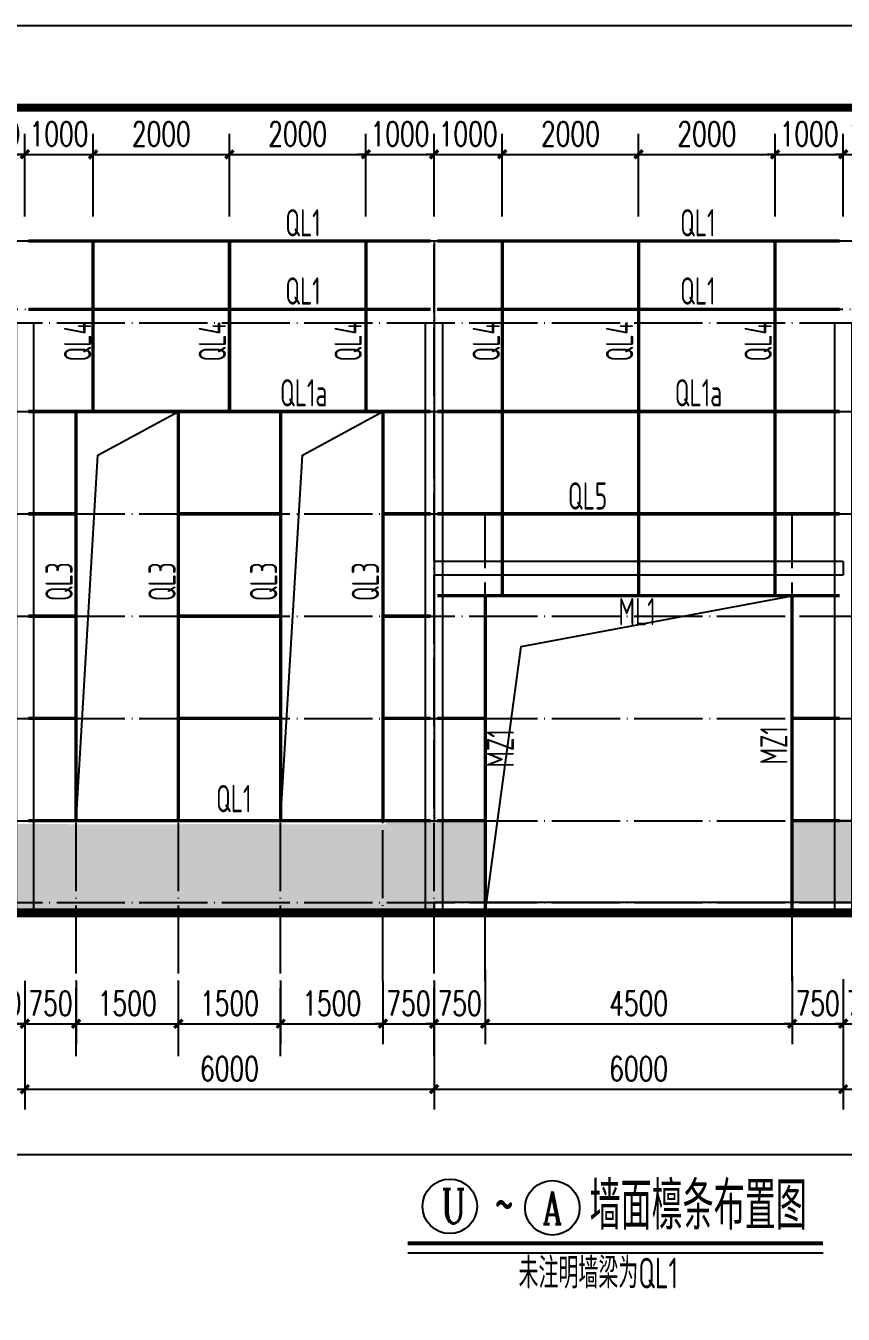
# Model space of a CAD drawing. Extents: x 14207793 to 14719554, y -1675802 to -1228715.
# Drawn here: x 14259388 to 14271375, y -1495380 to -1476490 of the extents above; entities that cross this region are included whole.
import ezdxf

# ---------------------------------------------------------------- set-up
doc = ezdxf.new("R2010")
doc.units = 0
doc.header["$LTSCALE"] = 500
doc.header["$MEASUREMENT"] = 0
doc.linetypes.add('DOTE', pattern=[2.42, 2, -0.2, 0.02, -0.2])
doc.layers.get('0').update_dxf_attribs({"linetype": 'CONTINUOUS'})
doc.layers.get('DEFPOINTS').update_dxf_attribs({"color": 140, "linetype": 'CONTINUOUS'})
for name, color, linetype in [('AXIS', 3, 'CONTINUOUS'), ('DIM', 3, 'CONTINUOUS'), ('DIM_SYMB', 3, 'CONTINUOUS'), ('DOTE', 8, 'DOTE'), ('LAYER1', 150, 'CONTINUOUS'), ('PUB_DIM', 3, 'CONTINUOUS'), ('PUB_TITLE', 4, 'CONTINUOUS'), ('水平标注', 2, 'CONTINUOUS')]:
    doc.layers.add(name, color=color, linetype=linetype)
doc.styles.add('_TCH_AXIS', font='COMPLEX', dxfattribs={"bigfont": 'GBCBIG'})
doc.styles.add('_TCH_DIM_T3', font='SIMPLEX', dxfattribs={"width": 0.705882, "bigfont": 'GBCBIG'})
doc.styles.add('TSSD_REIN', font='Tssdeng.shx', dxfattribs={"width": 0.65, "bigfont": 'hztxt.shx'})
doc.dimstyles.new('_TCH_ARCH&&120', dxfattribs={"dimtxt": 357, "dimasz": 120, "dimexe": 300, "dimexo": 360, "dimgap": 120, "dimtad": 1, "dimdec": 0, "dimzin": 0, "dimdsep": 46, "dimtxsty": '_TCH_DIM_T3', "dimblk": 'ARCHTICK', "dimcen": 0.09, "dimclrt": 7, "dimazin": 2, "dimtfac": 1, "dimtdec": 0, "dimtix": 1, "dimtmove": 2, "dimatfit": 3, "dimfxl": 0, "dimtolj": 1, "dimtzin": 0, "dimarcsym": 0})

# ---------------------------------------------------------------- blocks, each defined once
blk = doc.blocks.new('_ArchTick')
at = {"color": 0, "linetype": 'ByBlock', "const_width": 0.4}
blk.add_lwpolyline([(-0.5, -0.5), (0.5, 0.5)], dxfattribs=at)
blk = doc.blocks.new('*D224')
at = {"layer": 'AXIS', "color": 0, "lineweight": -2}
for p, q in [((14253375, -1491160), (14253375, -1492380)), ((14259375, -1491160), (14259375, -1492380)), ((14253375, -1492080), (14259375, -1492080))]:
    blk.add_line(p, q, dxfattribs=at)
at = {"layer": 'DEFPOINTS', "color": 0}
for p in [(14253375, -1490800), (14259375, -1490800), (14259375, -1492080)]:
    blk.add_point(p, dxfattribs=at)
at = {"layer": 'AXIS', "color": 0, "lineweight": -2, "xscale": 120, "yscale": 120, "zscale": 120, "rotation": 180}
blk.add_blockref('_ArchTick', (14253375, -1492080), dxfattribs=at)
at = {"layer": 'AXIS', "color": 0, "lineweight": -2, "xscale": 120, "yscale": 120, "zscale": 120}
blk.add_blockref('_ArchTick', (14259375, -1492080), dxfattribs=at)
at = {"layer": 'AXIS', "color": 7, "insert": (14256375, -1491782), "char_height": 357, "attachment_point": 5, "style": '_TCH_DIM_T3'}
blk.add_mtext('\\A1;6000', dxfattribs=at)
blk = doc.blocks.new('*D225')
at = {"layer": 'AXIS', "color": 0, "lineweight": -2}
for p, q in [((14259375, -1491160), (14259375, -1492380)), ((14265375, -1491160), (14265375, -1492380)), ((14259375, -1492080), (14265375, -1492080))]:
    blk.add_line(p, q, dxfattribs=at)
at = {"layer": 'DEFPOINTS', "color": 0}
for p in [(14259375, -1490800), (14265375, -1490800), (14265375, -1492080)]:
    blk.add_point(p, dxfattribs=at)
at = {"layer": 'AXIS', "color": 0, "lineweight": -2, "xscale": 120, "yscale": 120, "zscale": 120, "rotation": 180}
blk.add_blockref('_ArchTick', (14259375, -1492080), dxfattribs=at)
at = {"layer": 'AXIS', "color": 0, "lineweight": -2, "xscale": 120, "yscale": 120, "zscale": 120}
blk.add_blockref('_ArchTick', (14265375, -1492080), dxfattribs=at)
at = {"layer": 'AXIS', "color": 7, "insert": (14262375, -1491782), "char_height": 357, "attachment_point": 5, "style": '_TCH_DIM_T3'}
blk.add_mtext('\\A1;6000', dxfattribs=at)
blk = doc.blocks.new('*D226')
at = {"layer": 'AXIS', "color": 0, "lineweight": -2}
for p, q in [((14265375, -1491160), (14265375, -1492380)), ((14271375, -1491160), (14271375, -1492380)), ((14265375, -1492080), (14271375, -1492080))]:
    blk.add_line(p, q, dxfattribs=at)
at = {"layer": 'DEFPOINTS', "color": 0}
for p in [(14265375, -1490800), (14271375, -1490800), (14271375, -1492080)]:
    blk.add_point(p, dxfattribs=at)
at = {"layer": 'AXIS', "color": 0, "lineweight": -2, "xscale": 120, "yscale": 120, "zscale": 120, "rotation": 180}
blk.add_blockref('_ArchTick', (14265375, -1492080), dxfattribs=at)
at = {"layer": 'AXIS', "color": 0, "lineweight": -2, "xscale": 120, "yscale": 120, "zscale": 120}
blk.add_blockref('_ArchTick', (14271375, -1492080), dxfattribs=at)
at = {"layer": 'AXIS', "color": 7, "insert": (14268375, -1491782), "char_height": 357, "attachment_point": 5, "style": '_TCH_DIM_T3'}
blk.add_mtext('\\A1;6000', dxfattribs=at)
blk = doc.blocks.new('*D227')
at = {"layer": 'AXIS', "color": 0, "lineweight": -2}
for p, q in [((14271375, -1491160), (14271375, -1492380)), ((14277375, -1491160), (14277375, -1492380)), ((14271375, -1492080), (14277375, -1492080))]:
    blk.add_line(p, q, dxfattribs=at)
at = {"layer": 'DEFPOINTS', "color": 0}
for p in [(14271375, -1490800), (14277375, -1490800), (14277375, -1492080)]:
    blk.add_point(p, dxfattribs=at)
at = {"layer": 'AXIS', "color": 0, "lineweight": -2, "xscale": 120, "yscale": 120, "zscale": 120, "rotation": 180}
blk.add_blockref('_ArchTick', (14271375, -1492080), dxfattribs=at)
at = {"layer": 'AXIS', "color": 0, "lineweight": -2, "xscale": 120, "yscale": 120, "zscale": 120}
blk.add_blockref('_ArchTick', (14277375, -1492080), dxfattribs=at)
at = {"layer": 'AXIS', "color": 7, "insert": (14274375, -1491782), "char_height": 357, "attachment_point": 5, "style": '_TCH_DIM_T3'}
blk.add_mtext('\\A1;6000', dxfattribs=at)
blk = doc.blocks.new('*D236')
at = {"layer": 'AXIS', "color": 0, "lineweight": -2}
for p, q in [((14217375, -1491907), (14217375, -1493340)), ((14327775, -1491960), (14327775, -1493340)), ((14217375, -1493040), (14327775, -1493040))]:
    blk.add_line(p, q, dxfattribs=at)
at = {"layer": 'DEFPOINTS', "color": 0}
for p in [(14217375, -1491547), (14327775, -1491600), (14327775, -1493040)]:
    blk.add_point(p, dxfattribs=at)
at = {"layer": 'AXIS', "color": 0, "lineweight": -2, "xscale": 120, "yscale": 120, "zscale": 120, "rotation": 180}
blk.add_blockref('_ArchTick', (14217375, -1493040), dxfattribs=at)
at = {"layer": 'AXIS', "color": 0, "lineweight": -2, "xscale": 120, "yscale": 120, "zscale": 120}
blk.add_blockref('_ArchTick', (14327775, -1493040), dxfattribs=at)
at = {"layer": 'AXIS', "color": 7, "insert": (14272575, -1492742), "char_height": 357, "attachment_point": 5, "style": '_TCH_DIM_T3'}
blk.add_mtext('\\A1;110400', dxfattribs=at)
blk = doc.blocks.new('*D269')
at = {"layer": 'AXIS', "color": 0, "lineweight": -2}
for p, q in [((14258625, -1490491), (14258625, -1491421)), ((14259375, -1490491), (14259375, -1491421)), ((14258625, -1491121), (14258505, -1491121)), ((14258625, -1491121), (14259375, -1491121)), ((14259375, -1491121), (14259495, -1491121))]:
    blk.add_line(p, q, dxfattribs=at)
at = {"layer": 'DEFPOINTS', "color": 0}
for p in [(14258625, -1490131), (14259375, -1490131), (14259375, -1491121)]:
    blk.add_point(p, dxfattribs=at)
at = {"layer": 'AXIS', "color": 0, "lineweight": -2, "xscale": 120, "yscale": 120, "zscale": 120}
blk.add_blockref('_ArchTick', (14258625, -1491121), dxfattribs=at)
at = {"layer": 'AXIS', "color": 0, "lineweight": -2, "xscale": 120, "yscale": 120, "zscale": 120, "rotation": 180}
blk.add_blockref('_ArchTick', (14259375, -1491121), dxfattribs=at)
at = {"layer": 'AXIS', "color": 7, "insert": (14259000, -1490822), "char_height": 357, "attachment_point": 5, "style": '_TCH_DIM_T3'}
blk.add_mtext('\\A1;750', dxfattribs=at)
blk = doc.blocks.new('*D270')
at = {"layer": 'AXIS', "color": 0, "lineweight": -2}
for p, q in [((14259375, -1490491), (14259375, -1491421)), ((14260125, -1490491), (14260125, -1491421)), ((14259375, -1491121), (14259255, -1491121)), ((14259375, -1491121), (14260125, -1491121)), ((14260125, -1491121), (14260245, -1491121))]:
    blk.add_line(p, q, dxfattribs=at)
at = {"layer": 'DEFPOINTS', "color": 0}
for p in [(14259375, -1490131), (14260125, -1490131), (14260125, -1491121)]:
    blk.add_point(p, dxfattribs=at)
at = {"layer": 'AXIS', "color": 0, "lineweight": -2, "xscale": 120, "yscale": 120, "zscale": 120}
blk.add_blockref('_ArchTick', (14259375, -1491121), dxfattribs=at)
at = {"layer": 'AXIS', "color": 0, "lineweight": -2, "xscale": 120, "yscale": 120, "zscale": 120, "rotation": 180}
blk.add_blockref('_ArchTick', (14260125, -1491121), dxfattribs=at)
at = {"layer": 'AXIS', "color": 7, "insert": (14259750, -1490822), "char_height": 357, "attachment_point": 5, "style": '_TCH_DIM_T3'}
blk.add_mtext('\\A1;750', dxfattribs=at)
blk = doc.blocks.new('*D271')
at = {"layer": 'AXIS', "color": 0, "lineweight": -2}
for p, q in [((14260125, -1490491), (14260125, -1491421)), ((14261625, -1490491), (14261625, -1491421)), ((14260125, -1491121), (14261625, -1491121))]:
    blk.add_line(p, q, dxfattribs=at)
at = {"layer": 'DEFPOINTS', "color": 0}
for p in [(14260125, -1490131), (14261625, -1490131), (14261625, -1491121)]:
    blk.add_point(p, dxfattribs=at)
at = {"layer": 'AXIS', "color": 0, "lineweight": -2, "xscale": 120, "yscale": 120, "zscale": 120, "rotation": 180}
blk.add_blockref('_ArchTick', (14260125, -1491121), dxfattribs=at)
at = {"layer": 'AXIS', "color": 0, "lineweight": -2, "xscale": 120, "yscale": 120, "zscale": 120}
blk.add_blockref('_ArchTick', (14261625, -1491121), dxfattribs=at)
at = {"layer": 'AXIS', "color": 7, "insert": (14260875, -1490822), "char_height": 357, "attachment_point": 5, "style": '_TCH_DIM_T3'}
blk.add_mtext('\\A1;1500', dxfattribs=at)
blk = doc.blocks.new('*D272')
at = {"layer": 'AXIS', "color": 0, "lineweight": -2}
for p, q in [((14261625, -1490491), (14261625, -1491421)), ((14263125, -1490491), (14263125, -1491421)), ((14261625, -1491121), (14263125, -1491121))]:
    blk.add_line(p, q, dxfattribs=at)
at = {"layer": 'DEFPOINTS', "color": 0}
for p in [(14261625, -1490131), (14263125, -1490131), (14263125, -1491121)]:
    blk.add_point(p, dxfattribs=at)
at = {"layer": 'AXIS', "color": 0, "lineweight": -2, "xscale": 120, "yscale": 120, "zscale": 120, "rotation": 180}
blk.add_blockref('_ArchTick', (14261625, -1491121), dxfattribs=at)
at = {"layer": 'AXIS', "color": 0, "lineweight": -2, "xscale": 120, "yscale": 120, "zscale": 120}
blk.add_blockref('_ArchTick', (14263125, -1491121), dxfattribs=at)
at = {"layer": 'AXIS', "color": 7, "insert": (14262375, -1490822), "char_height": 357, "attachment_point": 5, "style": '_TCH_DIM_T3'}
blk.add_mtext('\\A1;1500', dxfattribs=at)
blk = doc.blocks.new('*D273')
at = {"layer": 'AXIS', "color": 0, "lineweight": -2}
for p, q in [((14263125, -1490491), (14263125, -1491421)), ((14264625, -1490491), (14264625, -1491421)), ((14263125, -1491121), (14264625, -1491121))]:
    blk.add_line(p, q, dxfattribs=at)
at = {"layer": 'DEFPOINTS', "color": 0}
for p in [(14263125, -1490131), (14264625, -1490131), (14264625, -1491121)]:
    blk.add_point(p, dxfattribs=at)
at = {"layer": 'AXIS', "color": 0, "lineweight": -2, "xscale": 120, "yscale": 120, "zscale": 120, "rotation": 180}
blk.add_blockref('_ArchTick', (14263125, -1491121), dxfattribs=at)
at = {"layer": 'AXIS', "color": 0, "lineweight": -2, "xscale": 120, "yscale": 120, "zscale": 120}
blk.add_blockref('_ArchTick', (14264625, -1491121), dxfattribs=at)
at = {"layer": 'AXIS', "color": 7, "insert": (14263875, -1490822), "char_height": 357, "attachment_point": 5, "style": '_TCH_DIM_T3'}
blk.add_mtext('\\A1;1500', dxfattribs=at)
blk = doc.blocks.new('*D274')
at = {"layer": 'AXIS', "color": 0, "lineweight": -2}
for p, q in [((14264625, -1490491), (14264625, -1491421)), ((14265375, -1490491), (14265375, -1491421)), ((14264625, -1491121), (14264505, -1491121)), ((14264625, -1491121), (14265375, -1491121)), ((14265375, -1491121), (14265495, -1491121))]:
    blk.add_line(p, q, dxfattribs=at)
at = {"layer": 'DEFPOINTS', "color": 0}
for p in [(14264625, -1490131), (14265375, -1490131), (14265375, -1491121)]:
    blk.add_point(p, dxfattribs=at)
at = {"layer": 'AXIS', "color": 0, "lineweight": -2, "xscale": 120, "yscale": 120, "zscale": 120}
blk.add_blockref('_ArchTick', (14264625, -1491121), dxfattribs=at)
at = {"layer": 'AXIS', "color": 0, "lineweight": -2, "xscale": 120, "yscale": 120, "zscale": 120, "rotation": 180}
blk.add_blockref('_ArchTick', (14265375, -1491121), dxfattribs=at)
at = {"layer": 'AXIS', "color": 7, "insert": (14265000, -1490822), "char_height": 357, "attachment_point": 5, "style": '_TCH_DIM_T3'}
blk.add_mtext('\\A1;750', dxfattribs=at)
blk = doc.blocks.new('*D275')
at = {"layer": 'AXIS', "color": 0, "lineweight": -2}
for p, q in [((14266125, -1490333), (14266125, -1491421)), ((14265375, -1490491), (14265375, -1491421)), ((14265375, -1491121), (14265255, -1491121)), ((14265375, -1491121), (14266125, -1491121)), ((14266125, -1491121), (14266245, -1491121))]:
    blk.add_line(p, q, dxfattribs=at)
at = {"layer": 'DEFPOINTS', "color": 0}
for p in [(14266125, -1489973), (14265375, -1490131), (14266125, -1491121)]:
    blk.add_point(p, dxfattribs=at)
at = {"layer": 'AXIS', "color": 0, "lineweight": -2, "xscale": 120, "yscale": 120, "zscale": 120}
blk.add_blockref('_ArchTick', (14265375, -1491121), dxfattribs=at)
at = {"layer": 'AXIS', "color": 0, "lineweight": -2, "xscale": 120, "yscale": 120, "zscale": 120, "rotation": 180}
blk.add_blockref('_ArchTick', (14266125, -1491121), dxfattribs=at)
at = {"layer": 'AXIS', "color": 7, "insert": (14265750, -1490822), "char_height": 357, "attachment_point": 5, "style": '_TCH_DIM_T3'}
blk.add_mtext('\\A1;750', dxfattribs=at)
blk = doc.blocks.new('*D276')
at = {"layer": 'AXIS', "color": 0, "lineweight": -2}
for p, q in [((14266125, -1490333), (14266125, -1491421)), ((14270625, -1490423), (14270625, -1491421)), ((14266125, -1491121), (14270625, -1491121))]:
    blk.add_line(p, q, dxfattribs=at)
at = {"layer": 'DEFPOINTS', "color": 0}
for p in [(14266125, -1489973), (14270625, -1490063), (14270625, -1491121)]:
    blk.add_point(p, dxfattribs=at)
at = {"layer": 'AXIS', "color": 0, "lineweight": -2, "xscale": 120, "yscale": 120, "zscale": 120, "rotation": 180}
blk.add_blockref('_ArchTick', (14266125, -1491121), dxfattribs=at)
at = {"layer": 'AXIS', "color": 0, "lineweight": -2, "xscale": 120, "yscale": 120, "zscale": 120}
blk.add_blockref('_ArchTick', (14270625, -1491121), dxfattribs=at)
at = {"layer": 'AXIS', "color": 7, "insert": (14268375, -1490822), "char_height": 357, "attachment_point": 5, "style": '_TCH_DIM_T3'}
blk.add_mtext('\\A1;4500', dxfattribs=at)
blk = doc.blocks.new('*D277')
at = {"layer": 'AXIS', "color": 0, "lineweight": -2}
for p, q in [((14270625, -1490423), (14270625, -1491421)), ((14271375, -1490466), (14271375, -1491421)), ((14270625, -1491121), (14270505, -1491121)), ((14270625, -1491121), (14271375, -1491121)), ((14271375, -1491121), (14271495, -1491121))]:
    blk.add_line(p, q, dxfattribs=at)
at = {"layer": 'DEFPOINTS', "color": 0}
for p in [(14270625, -1490063), (14271375, -1490106), (14271375, -1491121)]:
    blk.add_point(p, dxfattribs=at)
at = {"layer": 'AXIS', "color": 0, "lineweight": -2, "xscale": 120, "yscale": 120, "zscale": 120}
blk.add_blockref('_ArchTick', (14270625, -1491121), dxfattribs=at)
at = {"layer": 'AXIS', "color": 0, "lineweight": -2, "xscale": 120, "yscale": 120, "zscale": 120, "rotation": 180}
blk.add_blockref('_ArchTick', (14271375, -1491121), dxfattribs=at)
at = {"layer": 'AXIS', "color": 7, "insert": (14271000, -1490822), "char_height": 357, "attachment_point": 5, "style": '_TCH_DIM_T3'}
blk.add_mtext('\\A1;750', dxfattribs=at)
blk = doc.blocks.new('*D278')
at = {"layer": 'AXIS', "color": 0, "lineweight": -2}
for p, q in [((14272125, -1490396), (14272125, -1491421)), ((14271375, -1490466), (14271375, -1491421)), ((14271375, -1491121), (14271255, -1491121)), ((14271375, -1491121), (14272125, -1491121)), ((14272125, -1491121), (14272245, -1491121))]:
    blk.add_line(p, q, dxfattribs=at)
at = {"layer": 'DEFPOINTS', "color": 0}
for p in [(14272125, -1490036), (14271375, -1490106), (14272125, -1491121)]:
    blk.add_point(p, dxfattribs=at)
at = {"layer": 'AXIS', "color": 0, "lineweight": -2, "xscale": 120, "yscale": 120, "zscale": 120}
blk.add_blockref('_ArchTick', (14271375, -1491121), dxfattribs=at)
at = {"layer": 'AXIS', "color": 0, "lineweight": -2, "xscale": 120, "yscale": 120, "zscale": 120, "rotation": 180}
blk.add_blockref('_ArchTick', (14272125, -1491121), dxfattribs=at)
at = {"layer": 'AXIS', "color": 7, "insert": (14271750, -1490822), "char_height": 357, "attachment_point": 5, "style": '_TCH_DIM_T3'}
blk.add_mtext('\\A1;750', dxfattribs=at)
blk = doc.blocks.new('*D890')
at = {"layer": 'DEFPOINTS', "color": 0}
for p in [(14259375, -1478375), (14258375, -1479645), (14259375, -1479645)]:
    blk.add_point(p, dxfattribs=at)
at = {"layer": 'PUB_DIM', "color": 0, "lineweight": -2}
for p, q in [((14258375, -1479285), (14258375, -1478075)), ((14259375, -1479285), (14259375, -1478075)), ((14258375, -1478375), (14258255, -1478375)), ((14258375, -1478375), (14259375, -1478375)), ((14259375, -1478375), (14259495, -1478375))]:
    blk.add_line(p, q, dxfattribs=at)
at = {"layer": 'PUB_DIM', "color": 0, "lineweight": -2, "xscale": 120, "yscale": 120, "zscale": 120}
blk.add_blockref('_ArchTick', (14258375, -1478375), dxfattribs=at)
at = {"layer": 'PUB_DIM', "color": 0, "lineweight": -2, "xscale": 120, "yscale": 120, "zscale": 120, "rotation": 180}
blk.add_blockref('_ArchTick', (14259375, -1478375), dxfattribs=at)
at = {"layer": 'PUB_DIM', "color": 7, "insert": (14258875, -1478076), "char_height": 357, "attachment_point": 5, "style": '_TCH_DIM_T3'}
blk.add_mtext('\\A1;1000', dxfattribs=at)
blk = doc.blocks.new('*D891')
at = {"layer": 'DEFPOINTS', "color": 0}
for p in [(14260375, -1478375), (14259375, -1479646), (14260375, -1479646)]:
    blk.add_point(p, dxfattribs=at)
at = {"layer": 'PUB_DIM', "color": 0, "lineweight": -2}
for p, q in [((14259375, -1479286), (14259375, -1478075)), ((14260375, -1479286), (14260375, -1478075)), ((14259375, -1478375), (14259255, -1478375)), ((14259375, -1478375), (14260375, -1478375)), ((14260375, -1478375), (14260495, -1478375))]:
    blk.add_line(p, q, dxfattribs=at)
at = {"layer": 'PUB_DIM', "color": 0, "lineweight": -2, "xscale": 120, "yscale": 120, "zscale": 120}
blk.add_blockref('_ArchTick', (14259375, -1478375), dxfattribs=at)
at = {"layer": 'PUB_DIM', "color": 0, "lineweight": -2, "xscale": 120, "yscale": 120, "zscale": 120, "rotation": 180}
blk.add_blockref('_ArchTick', (14260375, -1478375), dxfattribs=at)
at = {"layer": 'PUB_DIM', "color": 7, "insert": (14259875, -1478076), "char_height": 357, "attachment_point": 5, "style": '_TCH_DIM_T3'}
blk.add_mtext('\\A1;1000', dxfattribs=at)
blk = doc.blocks.new('*D892')
at = {"layer": 'DEFPOINTS', "color": 0}
for p in [(14262375, -1478375), (14260375, -1479646), (14262375, -1479646)]:
    blk.add_point(p, dxfattribs=at)
at = {"layer": 'PUB_DIM', "color": 0, "lineweight": -2}
for p, q in [((14260375, -1479286), (14260375, -1478075)), ((14262375, -1479286), (14262375, -1478075)), ((14260375, -1478375), (14262375, -1478375))]:
    blk.add_line(p, q, dxfattribs=at)
at = {"layer": 'PUB_DIM', "color": 0, "lineweight": -2, "xscale": 120, "yscale": 120, "zscale": 120, "rotation": 180}
blk.add_blockref('_ArchTick', (14260375, -1478375), dxfattribs=at)
at = {"layer": 'PUB_DIM', "color": 0, "lineweight": -2, "xscale": 120, "yscale": 120, "zscale": 120}
blk.add_blockref('_ArchTick', (14262375, -1478375), dxfattribs=at)
at = {"layer": 'PUB_DIM', "color": 7, "insert": (14261375, -1478076), "char_height": 357, "attachment_point": 5, "style": '_TCH_DIM_T3'}
blk.add_mtext('\\A1;2000', dxfattribs=at)
blk = doc.blocks.new('*D893')
at = {"layer": 'DEFPOINTS', "color": 0}
for p in [(14264375, -1478375), (14262375, -1479646), (14264375, -1479646)]:
    blk.add_point(p, dxfattribs=at)
at = {"layer": 'PUB_DIM', "color": 0, "lineweight": -2}
for p, q in [((14262375, -1479286), (14262375, -1478075)), ((14264375, -1479286), (14264375, -1478075)), ((14262375, -1478375), (14264375, -1478375))]:
    blk.add_line(p, q, dxfattribs=at)
at = {"layer": 'PUB_DIM', "color": 0, "lineweight": -2, "xscale": 120, "yscale": 120, "zscale": 120, "rotation": 180}
blk.add_blockref('_ArchTick', (14262375, -1478375), dxfattribs=at)
at = {"layer": 'PUB_DIM', "color": 0, "lineweight": -2, "xscale": 120, "yscale": 120, "zscale": 120}
blk.add_blockref('_ArchTick', (14264375, -1478375), dxfattribs=at)
at = {"layer": 'PUB_DIM', "color": 7, "insert": (14263375, -1478076), "char_height": 357, "attachment_point": 5, "style": '_TCH_DIM_T3'}
blk.add_mtext('\\A1;2000', dxfattribs=at)
blk = doc.blocks.new('*D894')
at = {"layer": 'DEFPOINTS', "color": 0}
for p in [(14265375, -1478375), (14264375, -1479646), (14265375, -1479646)]:
    blk.add_point(p, dxfattribs=at)
at = {"layer": 'PUB_DIM', "color": 0, "lineweight": -2}
for p, q in [((14264375, -1479286), (14264375, -1478075)), ((14265375, -1479286), (14265375, -1478075)), ((14264375, -1478375), (14264255, -1478375)), ((14264375, -1478375), (14265375, -1478375)), ((14265375, -1478375), (14265495, -1478375))]:
    blk.add_line(p, q, dxfattribs=at)
at = {"layer": 'PUB_DIM', "color": 0, "lineweight": -2, "xscale": 120, "yscale": 120, "zscale": 120}
blk.add_blockref('_ArchTick', (14264375, -1478375), dxfattribs=at)
at = {"layer": 'PUB_DIM', "color": 0, "lineweight": -2, "xscale": 120, "yscale": 120, "zscale": 120, "rotation": 180}
blk.add_blockref('_ArchTick', (14265375, -1478375), dxfattribs=at)
at = {"layer": 'PUB_DIM', "color": 7, "insert": (14264875, -1478076), "char_height": 357, "attachment_point": 5, "style": '_TCH_DIM_T3'}
blk.add_mtext('\\A1;1000', dxfattribs=at)
blk = doc.blocks.new('*D895')
at = {"layer": 'DEFPOINTS', "color": 0}
for p in [(14266375, -1478375), (14265375, -1479646), (14266375, -1479646)]:
    blk.add_point(p, dxfattribs=at)
at = {"layer": 'PUB_DIM', "color": 0, "lineweight": -2}
for p, q in [((14265375, -1479286), (14265375, -1478075)), ((14266375, -1479286), (14266375, -1478075)), ((14265375, -1478375), (14265255, -1478375)), ((14265375, -1478375), (14266375, -1478375)), ((14266375, -1478375), (14266495, -1478375))]:
    blk.add_line(p, q, dxfattribs=at)
at = {"layer": 'PUB_DIM', "color": 0, "lineweight": -2, "xscale": 120, "yscale": 120, "zscale": 120}
blk.add_blockref('_ArchTick', (14265375, -1478375), dxfattribs=at)
at = {"layer": 'PUB_DIM', "color": 0, "lineweight": -2, "xscale": 120, "yscale": 120, "zscale": 120, "rotation": 180}
blk.add_blockref('_ArchTick', (14266375, -1478375), dxfattribs=at)
at = {"layer": 'PUB_DIM', "color": 7, "insert": (14265875, -1478076), "char_height": 357, "attachment_point": 5, "style": '_TCH_DIM_T3'}
blk.add_mtext('\\A1;1000', dxfattribs=at)
blk = doc.blocks.new('*D896')
at = {"layer": 'DEFPOINTS', "color": 0}
for p in [(14268375, -1478375), (14266375, -1479646), (14268375, -1479646)]:
    blk.add_point(p, dxfattribs=at)
at = {"layer": 'PUB_DIM', "color": 0, "lineweight": -2}
for p, q in [((14266375, -1479286), (14266375, -1478075)), ((14268375, -1479286), (14268375, -1478075)), ((14266375, -1478375), (14268375, -1478375))]:
    blk.add_line(p, q, dxfattribs=at)
at = {"layer": 'PUB_DIM', "color": 0, "lineweight": -2, "xscale": 120, "yscale": 120, "zscale": 120, "rotation": 180}
blk.add_blockref('_ArchTick', (14266375, -1478375), dxfattribs=at)
at = {"layer": 'PUB_DIM', "color": 0, "lineweight": -2, "xscale": 120, "yscale": 120, "zscale": 120}
blk.add_blockref('_ArchTick', (14268375, -1478375), dxfattribs=at)
at = {"layer": 'PUB_DIM', "color": 7, "insert": (14267375, -1478076), "char_height": 357, "attachment_point": 5, "style": '_TCH_DIM_T3'}
blk.add_mtext('\\A1;2000', dxfattribs=at)
blk = doc.blocks.new('*D897')
at = {"layer": 'DEFPOINTS', "color": 0}
for p in [(14270375, -1478375), (14268375, -1479645), (14270375, -1479645)]:
    blk.add_point(p, dxfattribs=at)
at = {"layer": 'PUB_DIM', "color": 0, "lineweight": -2}
for p, q in [((14268375, -1479285), (14268375, -1478075)), ((14270375, -1479285), (14270375, -1478075)), ((14268375, -1478375), (14270375, -1478375))]:
    blk.add_line(p, q, dxfattribs=at)
at = {"layer": 'PUB_DIM', "color": 0, "lineweight": -2, "xscale": 120, "yscale": 120, "zscale": 120, "rotation": 180}
blk.add_blockref('_ArchTick', (14268375, -1478375), dxfattribs=at)
at = {"layer": 'PUB_DIM', "color": 0, "lineweight": -2, "xscale": 120, "yscale": 120, "zscale": 120}
blk.add_blockref('_ArchTick', (14270375, -1478375), dxfattribs=at)
at = {"layer": 'PUB_DIM', "color": 7, "insert": (14269375, -1478076), "char_height": 357, "attachment_point": 5, "style": '_TCH_DIM_T3'}
blk.add_mtext('\\A1;2000', dxfattribs=at)
blk = doc.blocks.new('*D898')
at = {"layer": 'DEFPOINTS', "color": 0}
for p in [(14271375, -1478375), (14270375, -1479646), (14271375, -1479646)]:
    blk.add_point(p, dxfattribs=at)
at = {"layer": 'PUB_DIM', "color": 0, "lineweight": -2}
for p, q in [((14270375, -1479286), (14270375, -1478075)), ((14271375, -1479286), (14271375, -1478075)), ((14270375, -1478375), (14270255, -1478375)), ((14270375, -1478375), (14271375, -1478375)), ((14271375, -1478375), (14271495, -1478375))]:
    blk.add_line(p, q, dxfattribs=at)
at = {"layer": 'PUB_DIM', "color": 0, "lineweight": -2, "xscale": 120, "yscale": 120, "zscale": 120}
blk.add_blockref('_ArchTick', (14270375, -1478375), dxfattribs=at)
at = {"layer": 'PUB_DIM', "color": 0, "lineweight": -2, "xscale": 120, "yscale": 120, "zscale": 120, "rotation": 180}
blk.add_blockref('_ArchTick', (14271375, -1478375), dxfattribs=at)
at = {"layer": 'PUB_DIM', "color": 7, "insert": (14270875, -1478076), "char_height": 357, "attachment_point": 5, "style": '_TCH_DIM_T3'}
blk.add_mtext('\\A1;1000', dxfattribs=at)
blk = doc.blocks.new('*D899')
at = {"layer": 'DEFPOINTS', "color": 0}
for p in [(14272375, -1478375), (14271375, -1479646), (14272375, -1479646)]:
    blk.add_point(p, dxfattribs=at)
at = {"layer": 'PUB_DIM', "color": 0, "lineweight": -2}
for p, q in [((14271375, -1479286), (14271375, -1478075)), ((14272375, -1479286), (14272375, -1478075)), ((14271375, -1478375), (14271255, -1478375)), ((14271375, -1478375), (14272375, -1478375)), ((14272375, -1478375), (14272495, -1478375))]:
    blk.add_line(p, q, dxfattribs=at)
at = {"layer": 'PUB_DIM', "color": 0, "lineweight": -2, "xscale": 120, "yscale": 120, "zscale": 120}
blk.add_blockref('_ArchTick', (14271375, -1478375), dxfattribs=at)
at = {"layer": 'PUB_DIM', "color": 0, "lineweight": -2, "xscale": 120, "yscale": 120, "zscale": 120, "rotation": 180}
blk.add_blockref('_ArchTick', (14272375, -1478375), dxfattribs=at)
at = {"layer": 'PUB_DIM', "color": 7, "insert": (14271875, -1478076), "char_height": 357, "attachment_point": 5, "style": '_TCH_DIM_T3'}
blk.add_mtext('\\A1;1000', dxfattribs=at)

msp = doc.modelspace()

# ---------------------------------------------------------------- hatches: boundary and pattern name
h = msp.add_hatch()
h.set_pattern_fill('AR-B816', color=146, scale=300)
h.set_pattern_definition([(0, (14098172.5, -1391979.55), (0, 363.9312), []), (90, (14098172.5, -1391979.55), (-363.9312, 363.9312), [363.9312, -363.9312])])
h.paths.add_polyline_path([(14227125.29, -1488145.5), (14225675.29, -1488145.5), (14225675.29, -1488195.5), (14224075.29, -1488195.5), (14222675.29, -1488185.36), (14222675.29, -1488195.5), (14221075.29, -1488195.5), (14219675.29, -1488177.55), (14219675.29, -1488195.5), (14218075.29, -1488195.5), (14217175.29, -1488145.5), (14217175.29, -1489495.5), (14226375.29, -1489495.5), (14226375.29, -1489345.5), (14227125.29, -1489345.5)])
h.paths.add_polyline_path([(14230125.29, -1488145.5), (14228625.29, -1488145.5), (14228625.29, -1489345.5), (14230125.29, -1489345.5)])
h.paths.add_polyline_path([(14266125.29, -1488145.5), (14264675.29, -1488145.5), (14264675.29, -1488195.5), (14263075.29, -1488195.5), (14261675.29, -1488193.04), (14261675.29, -1488195.5), (14260075.29, -1488195.5), (14258675.29, -1488192.75), (14258675.29, -1488195.5), (14257075.29, -1488195.5), (14255675.29, -1488192.38), (14255675.29, -1488195.5), (14254075.29, -1488195.5), (14252675.29, -1488191.9), (14252675.29, -1488195.5), (14251075.29, -1488195.5), (14249675.29, -1488191.24), (14249675.29, -1488195.5), (14248075.29, -1488195.5), (14246675.29, -1488190.3), (14246675.29, -1488195.5), (14245075.29, -1488195.5), (14243675.29, -1488188.8), (14243675.29, -1488195.5), (14242075.29, -1488195.5), (14240675.29, -1488186.1), (14240675.29, -1488195.5), (14239075.29, -1488195.5), (14237675.29, -1488179.77), (14237675.29, -1488195.5), (14236075.29, -1488195.5), (14234625.29, -1488145.5), (14234625.29, -1489345.5), (14235375.29, -1489345.5), (14235375.29, -1489495.5), (14265375.29, -1489495.5), (14265375.29, -1489345.5), (14266125.29, -1489345.5)])
h.paths.add_polyline_path([(14272125.29, -1488145.5), (14270625.29, -1488145.5), (14270625.29, -1489345.5), (14272125.29, -1489345.5)])

# ---------------------------------------------------------------- linework, layer by layer
for p, q in [((14217175.29, -1479645.5), (14327975.29, -1479645.5)), ((14271375.29, -1484345.5), (14265375.29, -1484345.5)), ((14265375.29, -1484345.5), (14265375.29, -1484545.5)), ((14271375.29, -1484345.5), (14271375.29, -1484545.5)), ((14271375.29, -1484545.5), (14265375.29, -1484545.5)), ((14270625.29, -1484845.5), (14266125.29, -1484845.5)), ((14266125.29, -1484845.5), (14266125.29, -1489345.5)), ((14270625.29, -1484845.5), (14270625.29, -1489345.5)), ((14234625.29, -1488145.5), (14266125.29, -1488145.5)), ((14272125.29, -1488145.5), (14270625.29, -1488145.5)), ((14270625.29, -1488145.5), (14272125.29, -1488145.5)), ((14274375.29, -1489345.5), (14265375.29, -1489345.5)), ((14265375.29, -1489345.5), (14265375.29, -1489495.5))]:
    msp.add_line(p, q)
for points in [[(14217175.29, -1489495.5), (14217175.29, -1479645.5), (14319575.29, -1479645.5), (14319575.29, -1489495.5)], [(14265375.29, -1479645.5), (14265375.29, -1488145.5)]]:
    msp.add_lwpolyline(points)
at = {"color": 3, "const_width": 50}
for points in [[(14259425.29, -1479645.5), (14265325.29, -1479645.5)], [(14260375.29, -1479645.5), (14260375.29, -1482145.5)], [(14262375.29, -1479645.5), (14262375.29, -1482145.5)], [(14264375.29, -1479645.5), (14264375.29, -1482145.5)], [(14265425.29, -1479645.5), (14271325.29, -1479645.5)], [(14266375.29, -1479645.5), (14266375.29, -1484845.5)], [(14268375.29, -1479645.5), (14268375.29, -1484845.5)], [(14270375.29, -1479645.5), (14270375.29, -1484845.5)], [(14259425.29, -1480645.5), (14265325.29, -1480645.5)], [(14265425.29, -1480645.5), (14271325.29, -1480645.5)], [(14259425.29, -1482145.5), (14265325.29, -1482145.5)], [(14260125.29, -1482145.5), (14260125.29, -1488145.5)], [(14261625.29, -1482145.5), (14261625.29, -1488145.5)], [(14263125.29, -1482145.5), (14263125.29, -1488145.5)], [(14264625.29, -1482145.5), (14264625.29, -1488145.5)], [(14265425.29, -1482145.5), (14271325.29, -1482145.5)], [(14259425.29, -1483645.5), (14260125.29, -1483645.5)], [(14261625.29, -1483645.5), (14263125.29, -1483645.5)], [(14264625.29, -1483645.5), (14265325.29, -1483645.5)], [(14265425.29, -1483645.5), (14271325.29, -1483645.5)], [(14265425.29, -1484845.5), (14271325.29, -1484845.5)], [(14266125.29, -1484845.5), (14266125.29, -1489495.5)], [(14270625.29, -1484845.5), (14270625.29, -1489495.5)], [(14259425.29, -1485145.5), (14260125.29, -1485145.5)], [(14261625.29, -1485145.5), (14263125.29, -1485145.5)], [(14264625.29, -1485145.5), (14265325.29, -1485145.5)], [(14259425.29, -1486645.5), (14260125.29, -1486645.5)], [(14261625.29, -1486645.5), (14263125.29, -1486645.5)], [(14264625.29, -1486645.5), (14265325.29, -1486645.5)], [(14265425.29, -1486645.5), (14266125.29, -1486645.5)], [(14270625.29, -1486645.5), (14271325.29, -1486645.5)], [(14259425.29, -1488145.5), (14265325.29, -1488145.5)], [(14265425.29, -1488145.5), (14266125.29, -1488145.5)], [(14270625.29, -1488145.5), (14271325.29, -1488145.5)]]:
    msp.add_lwpolyline(points, dxfattribs=at)
for points in [[(14259250.29, -1480845.5), (14259500.29, -1480845.5), (14259500.29, -1489495.5), (14259250.29, -1489495.5)], [(14265250.29, -1480845.5), (14265500.29, -1480845.5), (14265500.29, -1489495.5), (14265250.29, -1489495.5)], [(14271250.29, -1480845.5), (14271500.29, -1480845.5), (14271500.29, -1489495.5), (14271250.29, -1489495.5)]]:
    msp.add_lwpolyline(points, close=True)
at = {"color": 6}
for points in [[(14260125.29, -1488145.5), (14260445.15, -1482785.5), (14261625.29, -1482145.5)], [(14263125.29, -1488145.5), (14263445.15, -1482785.5), (14264625.29, -1482145.5)], [(14266125.29, -1489495.5), (14266652.65, -1485593), (14270625.29, -1484845.5)]]:
    msp.add_lwpolyline(points, dxfattribs=at)
at = {"const_width": 130}
msp.add_lwpolyline([(14329907.65, -1489495.5), (14214085.15, -1489495.5)], dxfattribs=at)
at = {"layer": 'AXIS'}
for centre in [(14265605.09, -1493798.01), (14267110.09, -1493820.51)]:
    msp.add_circle(centre, 400, dxfattribs=at)
at = {"layer": 'DIM_SYMB', "const_width": 60}
msp.add_lwpolyline([(14264989.74, -1494339.55), (14271080.56, -1494339.55)], dxfattribs=at)
at = {"layer": 'DIM_SYMB'}
msp.add_lwpolyline([(14264992.24, -1494480.5), (14271083.06, -1494480.5)], dxfattribs=at)
at = {"layer": 'DOTE'}
for p, q in [((14216281.78, -1479645.5), (14328335.29, -1479645.5)), ((14260375.29, -1482145.5), (14260375.29, -1479645.5)), ((14262375.29, -1482159.31), (14262375.29, -1479645.5)), ((14264375.29, -1482145.5), (14264375.29, -1479645.5)), ((14265375.29, -1491595.5), (14265375.29, -1479645.5)), ((14266375.29, -1484845.5), (14266375.29, -1479645.5)), ((14268375.29, -1482159.31), (14268375.29, -1479645.5)), ((14270375.29, -1484845.5), (14270375.29, -1479645.5)), ((14215921.78, -1480645.5), (14328338.52, -1480645.5)), ((14216281.78, -1480845.5), (14328335.29, -1480845.5)), ((14216281.78, -1482145.5), (14328335.29, -1482145.5)), ((14216281.78, -1482145.5), (14328335.29, -1482145.5)), ((14260125.29, -1491595.5), (14260125.29, -1482145.5)), ((14261625.29, -1491595.5), (14261625.29, -1482145.5)), ((14263125.29, -1491595.5), (14263125.29, -1482145.5)), ((14264625.29, -1490491), (14264625.29, -1482145.5)), ((14216281.78, -1483645.5), (14328335.29, -1483645.5)), ((14266125.29, -1490491), (14266125.29, -1483645.5)), ((14270625.29, -1490491), (14270625.29, -1483645.5)), ((14216281.78, -1485145.5), (14328335.29, -1485145.5)), ((14216281.78, -1486645.5), (14328335.29, -1486645.5)), ((14216281.78, -1488145.5), (14328335.29, -1488145.5)), ((14216281.78, -1489345.5), (14328335.29, -1489345.5))]:
    msp.add_line(p, q, dxfattribs=at)
at = {"layer": 'PUB_TITLE'}
msp.add_lwpolyline([(14350472.5, -1476490), (14207792.5, -1476490), (14207792.5, -1526890), (14350472.5, -1526890)], close=True, dxfattribs=at)
at = {"layer": 'PUB_TITLE', "const_width": 120}
msp.add_lwpolyline([(14349272.5, -1477690), (14210792.5, -1477690), (14210792.5, -1525690), (14349272.5, -1525690)], close=True, dxfattribs=at)

# ---------------------------------------------------------------- texts
at = {"layer": 'AXIS', "color": 7, "style": '_TCH_AXIS', "width": 0.705882}
for s, height, p in [('U', 500.04, (14265479.03, -1494048.03)), ('A', 479.13, (14266965.14, -1494060.07))]:
    msp.add_text(s, height=height, dxfattribs=at).set_placement(p)
at = {"layer": 'DIM', "color": 6, "style": 'TSSD_REIN', "width": 0.65}
msp.add_text('未注明墙梁为QL1', height=450, dxfattribs=at).set_placement((14266614.45, -1495002.05))
at = {"layer": 'LAYER1', "color": 3, "style": 'TSSD_REIN', "width": 0.65}
for s, p in [('QL1', (14263192.96, -1479578.33)), ('QL1', (14268982.96, -1479578.33)), ('QL1', (14263192.96, -1480578.33)), ('QL1', (14268982.96, -1480578.33)), ('QL1a', (14263115.46, -1482070.83)), ('QL1a', (14268905.46, -1482070.83)), ('ML1', (14268080.38, -1485278.41)), ('QL1', (14262177.96, -1488020.83))]:
    msp.add_text(s, height=400, dxfattribs=at).set_placement(p)
for s, p in [('QL4', (14260347.79, -1481412.5)), ('QL4', (14262322.79, -1481412.5)), ('QL4', (14264315.29, -1481412.5)), ('QL4', (14266340.29, -1481412.5)), ('QL4', (14268295.29, -1481412.5)), ('QL4', (14270327.79, -1481412.5)), ('QL3', (14260075.46, -1484925.33)), ('QL3', (14261585.46, -1484925.33)), ('QL3', (14263075.46, -1484925.33)), ('QL3', (14264567.96, -1484925.33)), ('MZ1', (14266547.47, -1487365.42)), ('MZ1', (14270557.47, -1487320.42))]:
    msp.add_text(s, height=400, rotation=90, dxfattribs=at).set_placement(p)
at = {"layer": 'LAYER1', "color": 6, "style": 'TSSD_REIN', "width": 0.65}
msp.add_text('QL5', height=400, dxfattribs=at).set_placement((14267337.96, -1483583.33))
at = {"layer": '水平标注', "style": 'TSSD_REIN', "width": 0.65}
msp.add_text('~    墙面檩条布置图', height=700, dxfattribs=at).set_placement((14266255.09, -1494140.51))

# ---------------------------------------------------------------- dimensions: what is measured, and where the dimension line sits
at = {"layer": 'AXIS'}
for base, p1, p2, picture, middle in [((14266125.29, -1491121), (14265375.29, -1490131), (14266125.29, -1489973), '*D275', (14265750.29, -1490822.5)), ((14270625.29, -1491121), (14266125.29, -1489973), (14270625.29, -1490063), '*D276', (14268375.29, -1490822.5)), ((14271375.29, -1491121), (14270625.29, -1490063), (14271375.29, -1490106), '*D277', (14271000.29, -1490822.5)), ((14272125.29, -1491121), (14271375.29, -1490106), (14272125.29, -1490035.5), '*D278', (14271750.29, -1490822.5)), ((14259375.29, -1491121), (14258625.29, -1490131), (14259375.29, -1490131), '*D269', (14259000.29, -1490822.5)), ((14260125.29, -1491121), (14259375.29, -1490131), (14260125.29, -1490131), '*D270', (14259750.29, -1490822.5)), ((14261625.29, -1491121), (14260125.29, -1490131), (14261625.29, -1490131), '*D271', (14260875.29, -1490822.5)), ((14263125.29, -1491121), (14261625.29, -1490131), (14263125.29, -1490131), '*D272', (14262375.29, -1490822.5)), ((14264625.29, -1491121), (14263125.29, -1490131), (14264625.29, -1490131), '*D273', (14263875.29, -1490822.5)), ((14265375.29, -1491121), (14264625.29, -1490131), (14265375.29, -1490131), '*D274', (14265000.29, -1490822.5)), ((14259375.29, -1492080.5), (14253375.29, -1490800.5), (14259375.29, -1490800.5), '*D224', (14256375.29, -1491782)), ((14265375.29, -1492080.5), (14259375.29, -1490800.5), (14265375.29, -1490800.5), '*D225', (14262375.29, -1491782)), ((14271375.29, -1492080.5), (14265375.29, -1490800.5), (14271375.29, -1490800.5), '*D226', (14268375.29, -1491782)), ((14277375.29, -1492080.5), (14271375.29, -1490800.5), (14277375.29, -1490800.5), '*D227', (14274375.29, -1491782)), ((14327775.29, -1493040), (14217375.29, -1491546.75), (14327775.29, -1491600), '*D236', (14272575.29, -1492741.5))]:
    dim = msp.add_linear_dim(base=base, p1=p1, p2=p2, dimstyle='_TCH_ARCH&&120', dxfattribs=at)
    dim.commit()
    dim.dimension.update_dxf_attribs({"geometry": picture, "text_midpoint": middle})
at = {"layer": 'PUB_DIM'}
for base, p1, p2, picture, middle in [((14259375.29, -1478375), (14258375.29, -1479645.5), (14259375.29, -1479645.5), '*D890', (14258875.29, -1478076.5)), ((14260375.29, -1478375), (14259375.29, -1479645.5), (14260375.29, -1479645.5), '*D891', (14259875.29, -1478076.5)), ((14262375.29, -1478375), (14260375.29, -1479645.5), (14262375.29, -1479645.5), '*D892', (14261375.29, -1478076.5)), ((14264375.29, -1478375), (14262375.29, -1479645.5), (14264375.29, -1479645.5), '*D893', (14263375.29, -1478076.5)), ((14265375.29, -1478375), (14264375.29, -1479645.5), (14265375.29, -1479645.5), '*D894', (14264875.29, -1478076.5)), ((14266375.29, -1478375), (14265375.29, -1479645.5), (14266375.29, -1479645.5), '*D895', (14265875.29, -1478076.5)), ((14268375.29, -1478375), (14266375.29, -1479645.5), (14268375.29, -1479645.5), '*D896', (14267375.29, -1478076.5)), ((14270375.29, -1478375), (14268375.29, -1479645.5), (14270375.29, -1479645.5), '*D897', (14269375.29, -1478076.5)), ((14271375.29, -1478375), (14270375.29, -1479645.5), (14271375.29, -1479645.5), '*D898', (14270875.29, -1478076.5)), ((14272375.29, -1478375), (14271375.29, -1479645.5), (14272375.29, -1479645.5), '*D899', (14271875.29, -1478076.5))]:
    dim = msp.add_linear_dim(base=base, p1=p1, p2=p2, dimstyle='_TCH_ARCH&&120', dxfattribs=at)
    dim.commit()
    dim.dimension.update_dxf_attribs({"geometry": picture, "text_midpoint": middle})

doc.saveas('drawing.dxf')
